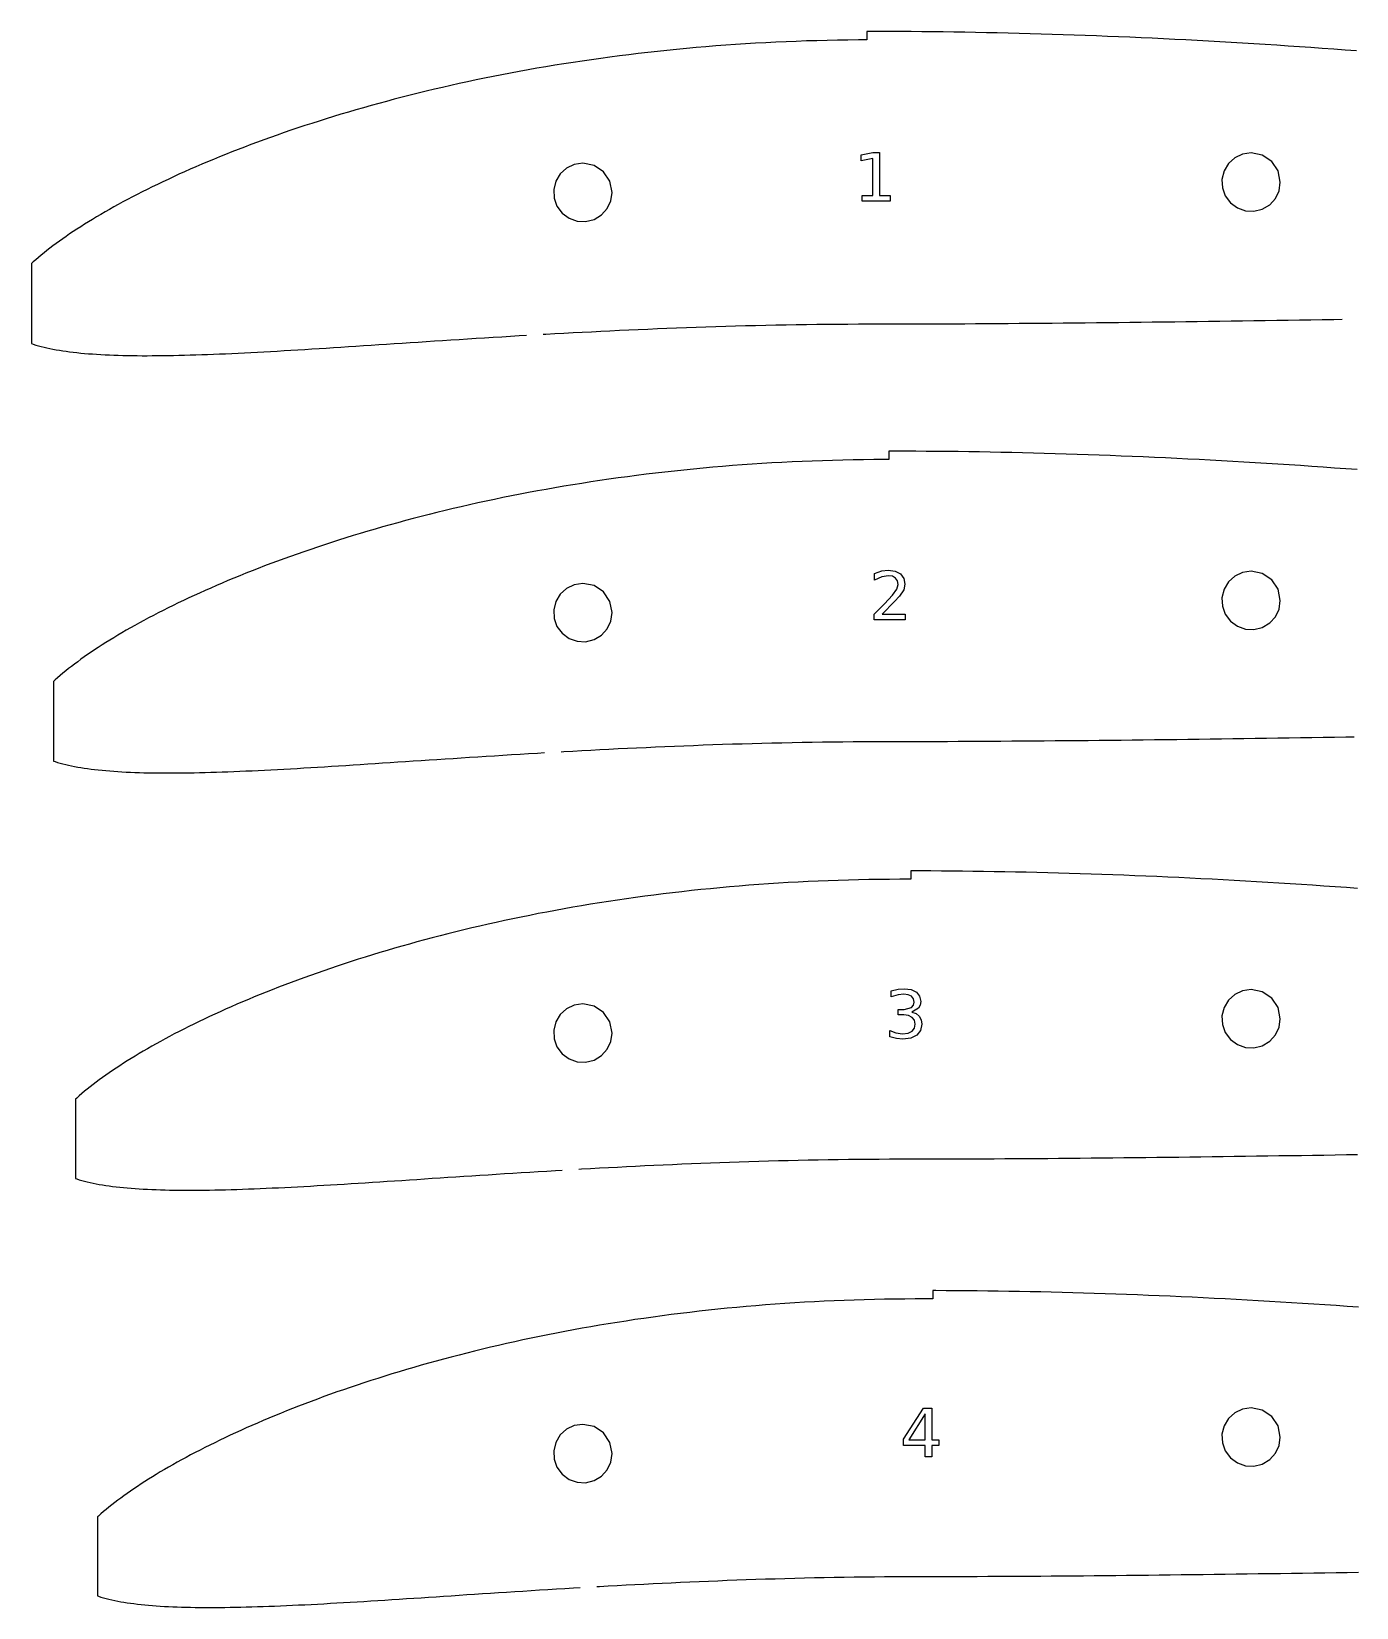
# Model space of a CAD drawing. Extents: x 14 to 532, y 10 to 1018.
# Drawn here: x 14 to 172.6, y 829.6 to 1018.3 of the extents above; entities that cross this region are included whole.
import ezdxf

# ---------------------------------------------------------------- set-up
doc = ezdxf.new("R2010")
doc.units = 0

msp = doc.modelspace()

# ---------------------------------------------------------------- linework, layer by layer
at = {"layer": 'Layer 1', "color": 7}
for points in [[(172.6403, 1015.9279), (171.2697, 1016.031), (169.8999, 1016.132), (168.531, 1016.2309), (167.1632, 1016.3275), (165.7965, 1016.422), (164.431, 1016.5142), (163.0667, 1016.6042), (161.7038, 1016.6919), (160.3423, 1016.7774), (158.9823, 1016.8606), (157.624, 1016.9415), (156.2673, 1017.0201), (154.9124, 1017.0963), (153.5594, 1017.1703), (152.2083, 1017.2419), (150.8592, 1017.3111), (149.5122, 1017.378), (148.1674, 1017.4425), (146.8249, 1017.5045), (145.4848, 1017.5642), (144.1471, 1017.6215), (142.8119, 1017.6763), (141.4793, 1017.7288), (140.1494, 1017.7787), (138.8222, 1017.8262), (137.4979, 1017.8713), (136.1766, 1017.9139), (134.8582, 1017.954), (133.5429, 1017.9916), (132.2309, 1018.0268), (130.922, 1018.0594), (129.6165, 1018.0896), (128.3145, 1018.1172), (127.0159, 1018.1424), (125.7209, 1018.165), (124.4295, 1018.185), (123.1419, 1018.2026), (121.8581, 1018.2176), (120.5782, 1018.2302), (119.3023, 1018.2401), (118.0304, 1018.2476), (116.7627, 1018.2524), (115.4991, 1018.2548), (114.2399, 1018.2539), (114, 1018.2527), (114, 1017.2527), (112.985, 1017.2472), (111.7345, 1017.2342), (110.4886, 1017.2151), (109.2473, 1017.1899), (108.0106, 1017.1587), (106.7787, 1017.1214), (105.5517, 1017.0782), (104.3295, 1017.029), (103.1123, 1016.974), (101.9001, 1016.9132), (100.6931, 1016.8466), (99.4913, 1016.7742), (98.2947, 1016.6962), (97.1035, 1016.6126), (95.9178, 1016.5235), (94.7375, 1016.4288), (93.5628, 1016.3286), (92.3937, 1016.2231), (91.2303, 1016.1122), (90.0727, 1015.9961), (88.921, 1015.8747), (87.7752, 1015.7482), (86.6354, 1015.6166), (85.5017, 1015.48), (84.3741, 1015.3384), (83.2527, 1015.1919), (82.1376, 1015.0405), (81.0288, 1014.8844), (79.9265, 1014.7236), (78.8306, 1014.5582), (77.7413, 1014.3881), (76.6586, 1014.2136), (75.5825, 1014.0347), (74.5133, 1013.8514), (73.4508, 1013.6639), (72.3952, 1013.4721), (71.3466, 1013.2762), (70.305, 1013.0762), (69.2704, 1012.8723), (68.243, 1012.6644), (67.2228, 1012.4527), (66.2099, 1012.2373), (65.2043, 1012.0181), (64.206, 1011.7954), (63.2153, 1011.5691), (62.232, 1011.3394), (61.2563, 1011.1063), (60.2883, 1010.87), (59.3279, 1010.6304), (58.3753, 1010.3877), (57.4305, 1010.1419), (56.4936, 1009.8932), (55.5646, 1009.6416), (54.6435, 1009.3872), (53.7306, 1009.13), (52.8257, 1008.8702), (51.929, 1008.6079), (51.0404, 1008.3431), (50.1602, 1008.0759), (49.2882, 1007.8063), (48.4247, 1007.5346), (47.5695, 1007.2607), (46.7229, 1006.9847), (45.8847, 1006.7067), (45.0552, 1006.4269), (44.2343, 1006.1452), (43.422, 1005.8618), (42.6185, 1005.5767), (41.8238, 1005.2901), (41.0379, 1005.002), (40.2609, 1004.7125), (39.4928, 1004.4216), (38.7337, 1004.1295), (37.9836, 1003.8363), (37.2426, 1003.542), (36.5107, 1003.2467), (35.788, 1002.9504), (35.0744, 1002.6534), (34.3701, 1002.3555), (33.6751, 1002.057), (32.9895, 1001.7579), (32.3132, 1001.4583), (31.6463, 1001.1583), (30.9889, 1000.8578), (30.341, 1000.5571), (29.7026, 1000.2562), (29.0739, 999.9552), (28.4547, 999.6541), (27.8452, 999.353), (27.2454, 999.052), (26.6553, 998.7511), (26.0749, 998.4505), (25.5044, 998.1502), (24.9437, 997.8503), (24.3929, 997.5509), (23.852, 997.2519), (23.3211, 996.9536), (22.8001, 996.6559), (22.2891, 996.3589), (21.7882, 996.0627), (21.2973, 995.7674), (20.8165, 995.473), (20.3459, 995.1796), (19.8854, 994.8872), (19.4351, 994.5959), (18.995, 994.3058), (18.5651, 994.0169), (18.1455, 993.7294), (17.7362, 993.4431), (17.3372, 993.1583), (16.9486, 992.8749), (16.5703, 992.593), (16.2025, 992.3126), (15.845, 992.0339), (15.4979, 991.7568), (15.1614, 991.4815), (14.8353, 991.2079), (14.5197, 990.9361), (14.2146, 990.6662), (14, 990.4709), (14, 980.8833), (14.2146, 980.8118), (14.5197, 980.7173), (14.8353, 980.6265), (15.1614, 980.5392), (15.4979, 980.4556), (15.845, 980.3755), (16.2025, 980.2989), (16.5703, 980.2259), (16.9486, 980.1564), (17.3372, 980.0903), (17.7362, 980.0276), (18.1455, 979.9684), (18.5651, 979.9125), (18.995, 979.86), (19.4351, 979.8108), (19.8854, 979.7648), (20.3459, 979.7221), (20.8165, 979.6826), (21.2973, 979.6463), (21.7882, 979.6131), (22.2891, 979.5831), (22.8001, 979.5561), (23.3211, 979.5321), (23.852, 979.5111), (24.3929, 979.493), (24.9437, 979.4779), (25.5044, 979.4656), (26.0749, 979.4561), (26.6553, 979.4495), (27.2454, 979.4455), (27.8452, 979.4443), (28.4547, 979.4457), (29.0739, 979.4497), (29.7026, 979.4562), (30.341, 979.4653), (30.9889, 979.4768), (31.6463, 979.4908), (32.3132, 979.5071), (32.9895, 979.5257), (33.6751, 979.5466), (34.3701, 979.5697), (35.0744, 979.5949), (35.788, 979.6223), (36.5107, 979.6517), (37.2426, 979.6831), (37.9836, 979.7165), (38.7337, 979.7518), (39.4928, 979.7888), (40.2609, 979.8277), (41.0379, 979.8683), (41.8238, 979.9106), (42.6185, 979.9545), (43.422, 979.9999), (44.2343, 980.0468), (45.0552, 980.0952), (45.8847, 980.1449), (46.7229, 980.196), (47.5695, 980.2483), (48.4247, 980.3018), (49.2882, 980.3564), (50.1602, 980.4121), (51.0404, 980.4689), (51.929, 980.5265), (52.8257, 980.5851), (53.7306, 980.6444), (54.6435, 980.7045), (55.5646, 980.7653), (56.4936, 980.8268), (57.4305, 980.8888), (58.3753, 980.9513), (59.3279, 981.0142), (60.2883, 981.0775), (61.2563, 981.1411), (62.232, 981.205), (63.2153, 981.269), (64.206, 981.3331), (65.2043, 981.3972), (66.2099, 981.4614), (67.2228, 981.5254), (68.243, 981.5892), (69.2704, 981.6529), (70.305, 981.7162), (71.3466, 981.7792), (72.3952, 981.8417), (73.265, 981.8928)], [(80, 1002.4999), (78.973721, 1002.346223), (78.055504, 1001.910044), (77.301141, 1001.228641), (76.766422, 1000.339292), (76.515661, 999.332324), (76.567252, 998.317084), (76.908103, 997.359381), (77.525126, 996.525026), (78.359481, 995.908003), (79.317184, 995.567152), (80.332424, 995.515561), (81.339392, 995.766322), (82.228741, 996.301041), (82.910144, 997.055404), (83.346323, 997.973621), (83.5, 998.9999), (83.233578, 1000.339292), (82.474874, 1001.474774), (81.339392, 1002.233478), (80, 1002.4999), (80, 1002.4999)], [(113.44727, 998.614063), (114.73633, 998.614063), (114.73633, 1003.063282), (113.33398, 1002.782032), (113.33398, 1003.500782), (114.72852, 1003.782032), (115.51758, 1003.782032), (115.51758, 998.614063), (116.80664, 998.614063), (116.80664, 997.950001), (113.44727, 997.950001), (113.44727, 998.614063)], [(160, 1003.7186), (158.973721, 1003.564923), (158.055504, 1003.128744), (157.301141, 1002.447341), (156.766422, 1001.557992), (156.515661, 1000.551024), (156.567252, 999.535784), (156.908103, 998.578081), (157.525126, 997.743726), (158.359481, 997.126703), (159.317184, 996.785852), (160.332424, 996.734261), (161.339392, 996.985022), (162.228741, 997.519741), (162.910144, 998.274104), (163.346323, 999.192321), (163.5, 1000.2186), (163.233578, 1001.557992), (162.474874, 1002.693474), (161.339392, 1003.452178), (160, 1003.7186), (160, 1003.7186)], [(75.2617, 982.0078), (75.5825, 982.026), (76.6586, 982.0862), (77.7413, 982.1455), (78.8306, 982.2041), (79.9265, 982.2617), (81.0288, 982.3183), (82.1376, 982.3739), (83.2527, 982.4285), (84.3741, 982.4818), (85.5017, 982.5339), (86.6354, 982.5847), (87.7752, 982.6341), (88.921, 982.6821), (90.0727, 982.7286), (91.2303, 982.7735), (92.3937, 982.8168), (93.5628, 982.8584), (94.7375, 982.8982), (95.9178, 982.9362), (97.1035, 982.9723), (98.2947, 983.0064), (99.4913, 983.0386), (100.6931, 983.0686), (101.9001, 983.0965), (103.1123, 983.1222), (104.3295, 983.1457), (105.5517, 983.1668), (106.7787, 983.1855), (108.0106, 983.2018), (109.2473, 983.2155), (110.4886, 983.2267), (111.7345, 983.2353), (112.985, 983.2412), (114.2399, 983.2444), (115.4991, 983.2451), (116.7627, 983.2459), (118.0304, 983.2476), (119.3023, 983.2502), (120.5782, 983.2535), (121.8581, 983.2577), (123.1419, 983.2626), (124.4295, 983.2683), (125.7209, 983.2747), (127.0159, 983.2819), (128.3145, 983.2897), (129.6165, 983.2983), (130.922, 983.3075), (132.2309, 983.3174), (133.5429, 983.3279), (134.8582, 983.339), (136.1766, 983.3508), (137.4979, 983.3631), (138.8222, 983.3759), (140.1494, 983.3894), (141.4793, 983.4033), (142.8119, 983.4177), (144.1471, 983.4327), (145.4848, 983.4481), (146.8249, 983.4639), (148.1674, 983.4802), (149.5122, 983.497), (150.8592, 983.5141), (152.2083, 983.5316), (153.5594, 983.5495), (154.9124, 983.5677), (156.2673, 983.5862), (157.624, 983.6051), (158.9823, 983.6243), (160.3423, 983.6437), (161.7038, 983.6634), (163.0667, 983.6834), (164.431, 983.7035), (165.7965, 983.7239), (167.1632, 983.7445), (168.531, 983.7653), (169.8999, 983.7863), (170.9097, 983.8018)], [(172.6887, 965.7977), (171.3292, 965.898), (169.9707, 965.9961), (168.6131, 966.092), (167.2567, 966.1857), (165.9014, 966.2773), (164.5474, 966.3666), (163.1947, 966.4536), (161.8435, 966.5385), (160.4937, 966.621), (159.1456, 966.7013), (157.7991, 966.7793), (156.4544, 966.855), (155.1116, 966.9284), (153.7706, 966.9995), (152.4317, 967.0682), (151.0948, 967.1345), (149.7602, 967.1985), (148.4278, 967.2601), (147.0977, 967.3194), (145.77, 967.3762), (144.4449, 967.4307), (143.1223, 967.4827), (141.8024, 967.5323), (140.4852, 967.5794), (139.1709, 967.6242), (137.8594, 967.6664), (136.551, 967.7062), (135.2456, 967.7436), (133.9434, 967.7785), (132.6444, 967.8109), (131.3487, 967.8408), (130.0564, 967.8682), (128.7676, 967.8932), (127.4824, 967.9156), (126.2007, 967.9355), (124.9228, 967.953), (123.6486, 967.9679), (122.3784, 967.9803), (121.112, 967.9902), (119.8497, 967.9976), (118.5915, 968.0024), (117.3375, 968.0048), (116.6316, 968.0043), (116.6316, 967.0043), (116.0877, 967.0039), (114.8422, 966.9972), (113.6012, 966.9843), (112.3646, 966.9654), (111.1327, 966.9404), (109.9053, 966.9093), (108.6827, 966.8724), (107.4648, 966.8295), (106.2518, 966.7807), (105.0438, 966.7261), (103.8407, 966.6657), (102.6428, 966.5996), (101.45, 966.5278), (100.2624, 966.4504), (99.0802, 966.3674), (97.9033, 966.2789), (96.7319, 966.1849), (95.566, 966.0856), (94.4058, 965.9808), (93.2511, 965.8708), (92.1023, 965.7555), (90.9592, 965.6351), (89.822, 965.5095), (88.6908, 965.3789), (87.5656, 965.2433), (86.4465, 965.1027), (85.3335, 964.9573), (84.2268, 964.8071), (83.1263, 964.6522), (82.0323, 964.4926), (80.9446, 964.3284), (79.8635, 964.1597), (78.7889, 963.9865), (77.721, 963.8089), (76.6598, 963.627), (75.6053, 963.4408), (74.5577, 963.2505), (73.5169, 963.0561), (72.4831, 962.8576), (71.4564, 962.6552), (70.4367, 962.4489), (69.4241, 962.2388), (68.4188, 962.025), (67.4208, 961.8075), (66.43, 961.5864), (65.4467, 961.3619), (64.4709, 961.1339), (63.5025, 960.9025), (62.5417, 960.6679), (61.5886, 960.4302), (60.6431, 960.1893), (59.7054, 959.9454), (58.7756, 959.6985), (57.8535, 959.4488), (56.9395, 959.1963), (56.0333, 958.9411), (55.1353, 958.6832), (54.2453, 958.4229), (53.3634, 958.16), (52.4898, 957.8948), (51.6244, 957.6273), (50.7674, 957.3576), (49.9186, 957.0858), (49.0783, 956.8119), (48.2465, 956.536), (47.4232, 956.2582), (46.6084, 955.9787), (45.8023, 955.6974), (45.0048, 955.4145), (44.2161, 955.13), (43.4361, 954.8441), (42.665, 954.5567), (41.9026, 954.2681), (41.1492, 953.9782), (40.4048, 953.6872), (39.6694, 953.3951), (38.943, 953.102), (38.2257, 952.808), (37.5175, 952.5131), (36.8185, 952.2175), (36.1287, 951.9213), (35.4482, 951.6244), (34.777, 951.3271), (34.1152, 951.0293), (33.4627, 950.7311), (32.8197, 950.4326), (32.1861, 950.134), (31.562, 949.8352), (30.9475, 949.5364), (30.3426, 949.2375), (29.7473, 948.9388), (29.1616, 948.6402), (28.5857, 948.3419), (28.0194, 948.0438), (27.463, 947.7462), (26.9163, 947.449), (26.3795, 947.1523), (25.8525, 946.8562), (25.3354, 946.5607), (24.8283, 946.266), (24.3311, 945.972), (23.8439, 945.6789), (23.3668, 945.3867), (22.8997, 945.0955), (22.4426, 944.8053), (21.9957, 944.5163), (21.5589, 944.2283), (21.1323, 943.9416), (20.7159, 943.6562), (20.3096, 943.3721), (19.9137, 943.0894), (19.5279, 942.8081), (19.1525, 942.5284), (18.7874, 942.2501), (18.4326, 941.9735), (18.0882, 941.6985), (17.7541, 941.4252), (17.4305, 941.1537), (17.1173, 940.884), (16.8145, 940.616), (16.6316, 940.4496), (16.6316, 930.9043), (16.8145, 930.8433), (17.1173, 930.7495), (17.4305, 930.6593), (17.7541, 930.5728), (18.0882, 930.4897), (18.4326, 930.4102), (18.7874, 930.3343), (19.1525, 930.2618), (19.5279, 930.1928), (19.9137, 930.1272), (20.3096, 930.065), (20.7159, 930.0062), (21.1323, 929.9508), (21.5589, 929.8986), (21.9957, 929.8498), (22.4426, 929.8042), (22.8997, 929.7618), (23.3668, 929.7226), (23.8439, 929.6866), (24.3311, 929.6536), (24.8283, 929.6238), (25.3354, 929.597), (25.8525, 929.5732), (26.3795, 929.5523), (26.9163, 929.5344), (27.463, 929.5194), (28.0194, 929.5072), (28.5857, 929.4978), (29.1616, 929.4912), (29.7473, 929.4873), (30.3426, 929.4861), (30.9475, 929.4874), (31.562, 929.4914), (32.1861, 929.4979), (32.8197, 929.5069), (33.4627, 929.5184), (34.1152, 929.5322), (34.777, 929.5484), (35.4482, 929.5669), (36.1287, 929.5876), (36.8185, 929.6105), (37.5175, 929.6356), (38.2257, 929.6627), (38.943, 929.6919), (39.6694, 929.7231), (40.4048, 929.7562), (41.1492, 929.7912), (41.9026, 929.828), (42.665, 929.8666), (43.4361, 929.9069), (44.2161, 929.9489), (45.0048, 929.9924), (45.8023, 930.0375), (46.6084, 930.0841), (47.4232, 930.1321), (48.2465, 930.1814), (49.0783, 930.2321), (49.9186, 930.284), (50.7674, 930.3371), (51.6244, 930.3913), (52.4898, 930.4466), (53.3634, 930.5029), (54.2453, 930.5601), (55.1353, 930.6182), (56.0333, 930.6772), (56.9395, 930.7368), (57.8535, 930.7972), (58.7756, 930.8582), (59.7054, 930.9197), (60.6431, 930.9817), (61.5886, 931.0442), (62.5417, 931.107), (63.5025, 931.1701), (64.4709, 931.2335), (65.4467, 931.297), (66.43, 931.3607), (67.4208, 931.4243), (68.4188, 931.488), (69.4241, 931.5515), (70.4367, 931.6149), (71.4564, 931.678), (72.4831, 931.7409), (73.5169, 931.8034), (74.5577, 931.8655), (75.4274, 931.9166)], [(115.83224, 948.495064), (118.58614, 948.495064), (118.58614, 947.831001), (114.88302, 947.831001), (114.88302, 948.495064), (116.10567, 949.741158), (117.08224, 950.752876), (117.60958, 951.471626), (117.76192, 952.053658), (117.67989, 952.475532), (117.4338, 952.81147), (117.059775, 953.031197), (116.58614, 953.104439), (115.80099, 952.975533), (114.92208, 952.584908), (114.92208, 953.381783), (115.81271, 953.670845), (116.57052, 953.768505), (117.384972, 953.655224), (118.01583, 953.31538), (118.420125, 952.786083), (118.55489, 952.104443), (118.41817, 951.420849), (117.92989, 950.663037), (117.3088, 950.006787), (115.83224, 948.495068), (115.83224, 948.495064)], [(160, 953.639), (158.973721, 953.485323), (158.055504, 953.049144), (157.301141, 952.367741), (156.766422, 951.478392), (156.515661, 950.471424), (156.567252, 949.456184), (156.908103, 948.498481), (157.525126, 947.664126), (158.359481, 947.047103), (159.317184, 946.706252), (160.332424, 946.654661), (161.339392, 946.905422), (162.228741, 947.440141), (162.910144, 948.194504), (163.346323, 949.112721), (163.5, 950.139), (163.233578, 951.478392), (162.474874, 952.613874), (161.339392, 953.372578), (160, 953.639), (160, 953.639)], [(80, 952.1776), (78.973721, 952.023923), (78.055504, 951.587744), (77.301141, 950.906341), (76.766422, 950.016992), (76.515661, 949.010024), (76.567252, 947.994784), (76.908103, 947.037081), (77.525126, 946.202726), (78.359481, 945.585703), (79.317184, 945.244852), (80.332424, 945.193261), (81.339392, 945.444022), (82.228741, 945.978741), (82.910144, 946.733104), (83.346323, 947.651321), (83.5, 948.6776), (83.233578, 950.016992), (82.474874, 951.152474), (81.339392, 951.911178), (80, 952.1776), (80, 952.1776)], [(77.4241, 932.0315), (77.721, 932.0484), (78.7889, 932.1081), (79.8635, 932.167), (80.9446, 932.2251), (82.0323, 932.2823), (83.1263, 932.3385), (84.2268, 932.3937), (85.3335, 932.4478), (86.4465, 932.5007), (87.5656, 932.5524), (88.6908, 932.6028), (89.822, 932.6519), (90.9592, 932.6995), (92.1023, 932.7457), (93.2511, 932.7902), (94.4058, 932.8332), (95.566, 932.8745), (96.7319, 932.914), (97.9033, 932.9517), (99.0802, 932.9875), (100.2624, 933.0214), (101.45, 933.0533), (102.6428, 933.0831), (103.8407, 933.1108), (105.0438, 933.1363), (106.2518, 933.1596), (107.4648, 933.1806), (108.6827, 933.1991), (109.9053, 933.2153), (111.1327, 933.229), (112.3646, 933.2401), (113.6012, 933.2486), (114.8422, 933.2545), (116.0877, 933.2576), (117.3375, 933.2583), (118.5915, 933.2591), (119.8497, 933.2608), (121.112, 933.2633), (122.3784, 933.2667), (123.6486, 933.2708), (124.9228, 933.2757), (126.2007, 933.2813), (127.4824, 933.2877), (128.7676, 933.2948), (130.0564, 933.3026), (131.3487, 933.3111), (132.6444, 933.3202), (133.9434, 933.3301), (135.2456, 933.3405), (136.551, 933.3515), (137.8594, 933.3632), (139.1709, 933.3754), (140.4852, 933.3882), (141.8024, 933.4015), (143.1223, 933.4153), (144.4449, 933.4296), (145.77, 933.4445), (147.0977, 933.4598), (148.4278, 933.4755), (149.7602, 933.4917), (151.0948, 933.5083), (152.4317, 933.5253), (153.7706, 933.5426), (155.1116, 933.5604), (156.4544, 933.5784), (157.7991, 933.5969), (159.1456, 933.6156), (160.4937, 933.6346), (161.8435, 933.6539), (163.1947, 933.6734), (164.5474, 933.6933), (165.9014, 933.7133), (167.2567, 933.7335), (168.6131, 933.754), (169.9707, 933.7746), (171.3292, 933.7954), (172.3326, 933.8108)], [(172.7585, 915.6639), (171.4103, 915.7612), (170.063, 915.8564), (168.7168, 915.9495), (167.3718, 916.0403), (166.0281, 916.1289), (164.6857, 916.2154), (163.3447, 916.2995), (162.0051, 916.3815), (160.6672, 916.4612), (159.331, 916.5386), (157.9964, 916.6137), (156.6637, 916.6865), (155.333, 916.757), (154.0042, 916.8252), (152.6775, 916.8911), (151.3529, 916.9546), (150.0306, 917.0157), (148.7106, 917.0745), (147.393, 917.1309), (146.0779, 917.185), (144.7653, 917.2366), (143.4554, 917.2858), (142.1482, 917.3326), (140.8438, 917.377), (139.5423, 917.419), (138.2438, 917.4585), (136.9483, 917.4955), (135.656, 917.5301), (134.3668, 917.5623), (133.0809, 917.592), (131.7984, 917.6192), (130.5194, 917.644), (129.2439, 917.6662), (127.9719, 917.686), (126.7037, 917.7033), (125.4392, 917.7181), (124.1785, 917.7304), (122.9218, 917.7403), (121.669, 917.7476), (120.4204, 917.7524), (119.2632, 917.7546), (119.2632, 916.7546), (119.1758, 916.7547), (117.9355, 916.7539), (116.6995, 916.7472), (115.4679, 916.7344), (114.2407, 916.7156), (113.018, 916.6908), (111.8, 916.66), (110.5866, 916.6233), (109.378, 916.5808), (108.1742, 916.5324), (106.9753, 916.4782), (105.7813, 916.4182), (104.5925, 916.3526), (103.4087, 916.2814), (102.2302, 916.2046), (101.0569, 916.1222), (99.8889, 916.0344), (98.7264, 915.9411), (97.5693, 915.8425), (96.4178, 915.7385), (95.272, 915.6293), (94.1318, 915.5149), (92.9974, 915.3954), (91.8688, 915.2708), (90.7462, 915.1412), (89.6295, 915.0066), (88.5188, 914.8671), (87.4143, 914.7228), (86.316, 914.5737), (85.2239, 914.42), (84.1381, 914.2616), (83.0587, 914.0986), (81.9858, 913.9312), (80.9193, 913.7593), (79.8595, 913.5831), (78.8063, 913.4025), (77.7598, 913.2178), (76.7201, 913.0289), (75.6872, 912.836), (74.6613, 912.639), (73.6423, 912.4381), (72.6303, 912.2334), (71.6255, 912.0249), (70.6278, 911.8127), (69.6373, 911.5968), (68.6541, 911.3774), (67.6782, 911.1546), (66.7097, 910.9283), (65.7487, 910.6987), (64.7952, 910.4659), (63.8493, 910.2299), (62.911, 909.9909), (61.9804, 909.7488), (61.0576, 909.5038), (60.1425, 909.256), (59.2354, 909.0054), (58.3361, 908.7521), (57.4448, 908.4963), (56.5616, 908.2379), (55.6864, 907.977), (54.8194, 907.7138), (53.9606, 907.4483), (53.11, 907.1807), (52.2677, 906.9109), (51.4338, 906.639), (50.6083, 906.3653), (49.7912, 906.0896), (48.9826, 905.8122), (48.1826, 905.533), (47.3912, 905.2523), (46.6084, 904.9699), (45.8343, 904.6862), (45.069, 904.401), (44.3125, 904.1145), (43.5648, 903.8268), (42.826, 903.538), (42.0961, 903.2481), (41.3752, 902.9572), (40.6633, 902.6655), (39.9605, 902.3729), (39.2668, 902.0795), (38.5823, 901.7855), (37.9069, 901.4909), (37.2408, 901.1958), (36.584, 900.9002), (35.9365, 900.6043), (35.2983, 900.3082), (34.6695, 900.0118), (34.0502, 899.7152), (33.4403, 899.4187), (32.84, 899.1221), (32.2492, 898.8256), (31.668, 898.5293), (31.0964, 898.2332), (30.5344, 897.9375), (29.9822, 897.6421), (29.4397, 897.3471), (28.9069, 897.0526), (28.3839, 896.7588), (27.8708, 896.4656), (27.3675, 896.1731), (26.8741, 895.8813), (26.3906, 895.5904), (25.917, 895.3005), (25.4534, 895.0115), (24.9999, 894.7235), (24.5563, 894.4366), (24.1229, 894.1508), (23.6995, 893.8663), (23.2862, 893.583), (22.883, 893.3011), (22.4901, 893.0205), (22.1073, 892.7414), (21.7347, 892.4637), (21.3723, 892.1876), (21.0202, 891.9131), (20.6784, 891.6402), (20.3469, 891.369), (20.0257, 891.0995), (19.7149, 890.8318), (19.4143, 890.5659), (19.2632, 890.4283), (19.2632, 880.9252), (19.4143, 880.8748), (19.7149, 880.7817), (20.0257, 880.6922), (20.3469, 880.6063), (20.6784, 880.5239), (21.0202, 880.445), (21.3723, 880.3696), (21.7347, 880.2977), (22.1073, 880.2292), (22.4901, 880.1641), (22.883, 880.1024), (23.2862, 880.044), (23.6995, 879.989), (24.1229, 879.9373), (24.5563, 879.8888), (24.9999, 879.8435), (25.4534, 879.8015), (25.917, 879.7626), (26.3906, 879.7268), (26.8741, 879.6941), (27.3675, 879.6645), (27.8708, 879.6379), (28.3839, 879.6143), (28.9069, 879.5936), (29.4397, 879.5758), (29.9822, 879.5609), (30.5344, 879.5488), (31.0964, 879.5395), (31.668, 879.5329), (32.2492, 879.5291), (32.84, 879.5278), (33.4403, 879.5292), (34.0502, 879.5331), (34.6695, 879.5396), (35.2983, 879.5485), (35.9365, 879.5599), (36.584, 879.5736), (37.2408, 879.5897), (37.9069, 879.608), (38.5823, 879.6286), (39.2668, 879.6513), (39.9605, 879.6762), (40.6633, 879.7032), (41.3752, 879.7321), (42.0961, 879.7631), (42.826, 879.7959), (43.5648, 879.8307), (44.3125, 879.8672), (45.069, 879.9055), (45.8343, 879.9455), (46.6084, 879.9871), (47.3912, 880.0303), (48.1826, 880.0751), (48.9826, 880.1213), (49.7912, 880.169), (50.6083, 880.2179), (51.4338, 880.2682), (52.2677, 880.3198), (53.11, 880.3724), (53.9606, 880.4263), (54.8194, 880.4811), (55.6864, 880.537), (56.5616, 880.5938), (57.4448, 880.6514), (58.3361, 880.7099), (59.2354, 880.7691), (60.1425, 880.829), (61.0576, 880.8895), (61.9804, 880.9506), (62.911, 881.0122), (63.8493, 881.0742), (64.7952, 881.1365), (65.7487, 881.1992), (66.7097, 881.262), (67.6782, 881.3251), (68.6541, 881.3882), (69.6373, 881.4514), (70.6278, 881.5146), (71.6255, 881.5776), (72.6303, 881.6405), (73.6423, 881.7032), (74.6613, 881.7656), (75.6872, 881.8276), (76.7201, 881.8892), (77.5371, 881.9372)], [(119.38517, 900.85753), (119.889077, 900.671002), (120.26798, 900.35362), (120.508213, 899.925888), (120.58829, 899.40831), (120.439853, 898.642685), (119.99454, 898.07237), (119.27579, 897.717882), (118.30704, 897.59972), (117.54923, 897.67392), (116.74845, 897.88877), (116.74845, 898.65049), (117.4672, 898.36142), (118.28361, 898.26372), (118.936925, 898.336963), (119.41251, 898.55669), (119.705483, 898.916065), (119.80314, 899.40825), (119.71232, 899.867232), (119.43986, 900.21294), (119.009193, 900.432667), (118.43595, 900.50591), (117.75626, 900.50591), (117.75626, 901.15434), (118.4672, 901.15434), (119.35783, 901.38481), (119.589273, 901.66997), (119.66642, 902.05669), (119.586343, 902.453175), (119.34611, 902.74419), (118.960365, 902.925825), (118.43595, 902.98637), (117.74064, 902.91607), (116.92423, 902.69732), (116.92423, 903.40045), (117.76408, 903.58795), (118.50626, 903.65045), (119.31095, 903.54791), (119.92814, 903.24029), (120.32072, 902.761775), (120.45158, 902.13873), (120.382242, 901.691462), (120.17423, 901.31842), (119.38517, 900.85748), (119.38517, 900.85753)], [(160, 903.5583), (158.973721, 903.404623), (158.055504, 902.968444), (157.301141, 902.287041), (156.766422, 901.397692), (156.515661, 900.390724), (156.567252, 899.375484), (156.908103, 898.417781), (157.525126, 897.583426), (158.359481, 896.966403), (159.317184, 896.625552), (160.332424, 896.573961), (161.339392, 896.824722), (162.228741, 897.359441), (162.910144, 898.113804), (163.346323, 899.032021), (163.5, 900.0583), (163.233578, 901.397692), (162.474874, 902.533174), (161.339392, 903.291878), (160, 903.5583), (160, 903.5583)], [(80, 901.8425), (78.973721, 901.688823), (78.055504, 901.252644), (77.301141, 900.571241), (76.766422, 899.681892), (76.515661, 898.674924), (76.567252, 897.659684), (76.908103, 896.701981), (77.525126, 895.867626), (78.359481, 895.250603), (79.317184, 894.909752), (80.332424, 894.858161), (81.339392, 895.108922), (82.228741, 895.643641), (82.910144, 896.398004), (83.346323, 897.316221), (83.5, 898.3425), (83.233578, 899.681892), (82.474874, 900.817374), (81.339392, 901.576078), (80, 901.8425), (80, 901.8425)], [(79.5338, 882.0522), (79.8595, 882.0708), (80.9193, 882.13), (81.9858, 882.1885), (83.0587, 882.2461), (84.1381, 882.3029), (85.2239, 882.3587), (86.316, 882.4134), (87.4143, 882.4671), (88.5188, 882.5197), (89.6295, 882.571), (90.7462, 882.621), (91.8688, 882.6697), (92.9974, 882.7169), (94.1318, 882.7627), (95.272, 882.807), (96.4178, 882.8496), (97.5693, 882.8906), (98.7264, 882.9298), (99.8889, 882.9672), (101.0569, 883.0028), (102.2302, 883.0364), (103.4087, 883.068), (104.5925, 883.0976), (105.7813, 883.1251), (106.9753, 883.1505), (108.1742, 883.1735), (109.378, 883.1943), (110.5866, 883.2128), (111.8, 883.2288), (113.018, 883.2424), (114.2407, 883.2534), (115.4679, 883.2619), (116.6995, 883.2677), (117.9355, 883.2708), (119.1758, 883.2715), (120.4204, 883.2723), (121.669, 883.274), (122.9218, 883.2765), (124.1785, 883.2798), (125.4392, 883.2839), (126.7037, 883.2887), (127.9719, 883.2943), (129.2439, 883.3007), (130.5194, 883.3077), (131.7984, 883.3155), (133.0809, 883.3239), (134.3668, 883.333), (135.656, 883.3427), (136.9483, 883.3531), (138.2438, 883.364), (139.5423, 883.3756), (140.8438, 883.3877), (142.1482, 883.4004), (143.4554, 883.4136), (144.7653, 883.4273), (146.0779, 883.4415), (147.393, 883.4562), (148.7106, 883.4714), (150.0306, 883.487), (151.3529, 883.5031), (152.6775, 883.5196), (154.0042, 883.5364), (155.333, 883.5537), (156.6637, 883.5713), (157.9964, 883.5892), (159.331, 883.6075), (160.6672, 883.6261), (162.0051, 883.6449), (163.3447, 883.6641), (164.6857, 883.6835), (166.0281, 883.7032), (167.3718, 883.723), (168.7168, 883.7431), (170.063, 883.7634), (171.4103, 883.7839), (172.7585, 883.8045)], [(172.8499, 865.5264), (171.5129, 865.6209), (170.177, 865.7132), (168.8423, 865.8034), (167.5088, 865.8913), (166.1766, 865.9771), (164.8458, 866.0606), (163.5166, 866.1419), (162.1888, 866.221), (160.8628, 866.2978), (159.5384, 866.3724), (158.2159, 866.4446), (156.8953, 866.5146), (155.5767, 866.5823), (154.2601, 866.6476), (152.9456, 866.7107), (151.6334, 866.7714), (150.3235, 866.8297), (149.0159, 866.8857), (147.7108, 866.9393), (146.4083, 866.9905), (145.1084, 867.0394), (143.8112, 867.0858), (142.5168, 867.1298), (141.2252, 867.1715), (139.9366, 867.2107), (138.651, 867.2475), (137.3685, 867.2818), (136.0892, 867.3137), (134.8132, 867.3432), (133.5404, 867.3702), (132.2712, 867.3948), (131.0054, 867.4169), (129.7431, 867.4365), (128.4846, 867.4537), (127.2297, 867.4684), (125.9787, 867.4806), (124.7315, 867.4903), (123.4884, 867.4976), (122.2492, 867.5024), (121.8947, 867.5031), (121.8947, 866.5031), (121.0142, 866.5047), (119.7833, 866.5039), (118.5568, 866.4972), (117.3345, 866.4846), (116.1167, 866.4659), (114.9034, 866.4413), (113.6946, 866.4107), (112.4905, 866.3743), (111.2911, 866.332), (110.0965, 866.284), (108.9067, 866.2302), (107.7219, 866.1708), (106.5421, 866.1057), (105.3674, 866.035), (104.1979, 865.9587), (103.0335, 865.877), (101.8745, 865.7898), (100.7208, 865.6973), (99.5726, 865.5994), (98.4299, 865.4963), (97.2928, 865.3879), (96.1613, 865.2744), (95.0356, 865.1557), (93.9156, 865.0321), (92.8015, 864.9034), (91.6934, 864.7699), (90.5912, 864.6315), (89.4951, 864.4883), (88.4052, 864.3404), (87.3214, 864.1878), (86.2439, 864.0306), (85.1728, 863.8689), (84.108, 863.7027), (83.0497, 863.5321), (81.998, 863.3572), (80.9528, 863.1781), (79.9143, 862.9948), (78.8825, 862.8073), (77.8576, 862.6158), (76.8394, 862.4204), (75.8282, 862.221), (74.824, 862.0179), (73.8268, 861.8109), (72.8367, 861.6003), (71.8538, 861.3862), (70.8781, 861.1684), (69.9097, 860.9473), (68.9486, 860.7227), (67.9949, 860.4949), (67.0487, 860.2639), (66.11, 860.0297), (65.1789, 859.7925), (64.2554, 859.5523), (63.3396, 859.3091), (62.4315, 859.0632), (61.5313, 858.8145), (60.6389, 858.5632), (59.7544, 858.3093), (58.8779, 858.0528), (58.0095, 857.794), (57.1491, 857.5328), (56.2968, 857.2693), (55.4527, 857.0037), (54.6168, 856.736), (53.7893, 856.4662), (52.97, 856.1945), (52.1592, 855.921), (51.3568, 855.6457), (50.5629, 855.3687), (49.7775, 855.09), (49.0007, 854.8099), (48.2325, 854.5283), (47.4731, 854.2453), (46.7223, 853.961), (45.9803, 853.6755), (45.2472, 853.3889), (44.5229, 853.1012), (43.8075, 852.8125), (43.101, 852.523), (42.4036, 852.2326), (41.7152, 851.9415), (41.0359, 851.6497), (40.3657, 851.3574), (39.7046, 851.0645), (39.0528, 850.7712), (38.4102, 850.4776), (37.7769, 850.1837), (37.153, 849.8895), (36.5384, 849.5953), (35.9332, 849.301), (35.3374, 849.0067), (34.7511, 848.7124), (34.1743, 848.4184), (33.6071, 848.1246), (33.0494, 847.8311), (32.5014, 847.5379), (31.963, 847.2452), (31.4343, 846.953), (30.9153, 846.6614), (30.4061, 846.3704), (29.9067, 846.0801), (29.417, 845.7906), (28.9372, 845.502), (28.4673, 845.2142), (28.0072, 844.9274), (27.5571, 844.6416), (27.117, 844.3569), (26.6868, 844.0734), (26.2666, 843.791), (25.8565, 843.5099), (25.4565, 843.2301), (25.0665, 842.9517), (24.6866, 842.6747), (24.3169, 842.3991), (23.9573, 842.1251), (23.6079, 841.8527), (23.2687, 841.5819), (22.9397, 841.3127), (22.6209, 841.0453), (22.3124, 840.7797), (22.0142, 840.5158), (21.8947, 840.4071), (21.8947, 830.9461), (22.0142, 830.9063), (22.3124, 830.8139), (22.6209, 830.7251), (22.9397, 830.6398), (23.2687, 830.5581), (23.6079, 830.4798), (23.9573, 830.405), (24.3169, 830.3336), (24.6866, 830.2656), (25.0665, 830.201), (25.4565, 830.1398), (25.8565, 830.0819), (26.2666, 830.0273), (26.6868, 829.9759), (27.117, 829.9278), (27.5571, 829.8829), (28.0072, 829.8412), (28.4673, 829.8026), (28.9372, 829.7671), (29.417, 829.7347), (29.9067, 829.7053), (30.4061, 829.6789), (30.9153, 829.6554), (31.4343, 829.6349), (31.963, 829.6172), (32.5014, 829.6024), (33.0494, 829.5904), (33.6071, 829.5812), (34.1743, 829.5747), (34.7511, 829.5708), (35.3374, 829.5696), (35.9332, 829.571), (36.5384, 829.5749), (37.153, 829.5813), (37.7769, 829.5902), (38.4102, 829.6014), (39.0528, 829.615), (39.7046, 829.631), (40.3657, 829.6492), (41.0359, 829.6696), (41.7152, 829.6922), (42.4036, 829.7168), (43.101, 829.7436), (43.8075, 829.7723), (44.5229, 829.8031), (45.2472, 829.8357), (45.9803, 829.8701), (46.7223, 829.9064), (47.4731, 829.9444), (48.2325, 829.9841), (49.0007, 830.0254), (49.7775, 830.0683), (50.5629, 830.1127), (51.3568, 830.1586), (52.1592, 830.2058), (52.97, 830.2544), (53.7893, 830.3043), (54.6168, 830.3555), (55.4527, 830.4078), (56.2968, 830.4612), (57.1491, 830.5156), (58.0095, 830.5711), (58.8779, 830.6274), (59.7544, 830.6846), (60.6389, 830.7427), (61.5313, 830.8014), (62.4315, 830.8609), (63.3396, 830.9209), (64.2554, 830.9815), (65.1789, 831.0426), (66.11, 831.1041), (67.0487, 831.166), (67.9949, 831.2282), (68.9486, 831.2906), (69.9097, 831.3531), (70.8781, 831.4158), (71.8538, 831.4785), (72.8367, 831.5412), (73.8268, 831.6038), (74.824, 831.6662), (75.8282, 831.7284), (76.8394, 831.7903), (77.8576, 831.8518), (78.8825, 831.9129), (79.6999, 831.961)], [(120.79749, 853.42603), (121.78967, 853.42603), (121.78967, 849.62524), (122.6217, 849.62524), (122.6217, 848.96899), (121.78967, 848.96899), (121.78967, 847.59399), (121.00452, 847.59399), (121.00452, 848.96899), (118.3717, 848.96899), (118.3717, 849.73071), (120.79749, 853.42603)], [(160, 853.4763), (158.973721, 853.322623), (158.055504, 852.886444), (157.301141, 852.205041), (156.766422, 851.315692), (156.515661, 850.308724), (156.567252, 849.293484), (156.908103, 848.335781), (157.525126, 847.501426), (158.359481, 846.884403), (159.317184, 846.543552), (160.332424, 846.491961), (161.339392, 846.742722), (162.228741, 847.277441), (162.910144, 848.031804), (163.346323, 848.950021), (163.5, 849.9763), (163.233578, 851.315692), (162.474874, 852.451174), (161.339392, 853.209878), (160, 853.4763), (160, 853.4763)], [(80, 851.4942), (78.973721, 851.340523), (78.055504, 850.904344), (77.301141, 850.222941), (76.766422, 849.333592), (76.515661, 848.326624), (76.567252, 847.311384), (76.908103, 846.353681), (77.525126, 845.519326), (78.359481, 844.902303), (79.317184, 844.561452), (80.332424, 844.509861), (81.339392, 844.760622), (82.228741, 845.295341), (82.910144, 846.049704), (83.346323, 846.967921), (83.5, 847.9942), (83.233578, 849.333592), (82.474874, 850.469074), (81.339392, 851.227778), (80, 851.4942), (80, 851.4942)], [(121.00452, 852.73853), (119.01233, 849.62524), (121.00452, 849.62524), (121.00452, 852.73853)], [(81.6966, 832.076), (81.998, 832.0931), (83.0497, 832.1519), (84.108, 832.2099), (85.1728, 832.2671), (86.2439, 832.3234), (87.3214, 832.3788), (88.4052, 832.4332), (89.4951, 832.4865), (90.5912, 832.5386), (91.6934, 832.5895), (92.8015, 832.6392), (93.9156, 832.6875), (95.0356, 832.7344), (96.1613, 832.7798), (97.2928, 832.8237), (98.4299, 832.866), (99.5726, 832.9067), (100.7208, 832.9456), (101.8745, 832.9827), (103.0335, 833.018), (104.1979, 833.0514), (105.3674, 833.0828), (106.5421, 833.1122), (107.7219, 833.1394), (108.9067, 833.1646), (110.0965, 833.1875), (111.2911, 833.2081), (112.4905, 833.2264), (113.6946, 833.2423), (114.9034, 833.2558), (116.1167, 833.2667), (117.3345, 833.2751), (118.5568, 833.2809), (119.7833, 833.284), (121.0142, 833.2846), (122.2492, 833.2855), (123.4884, 833.2872), (124.7315, 833.2896), (125.9787, 833.2929), (127.2297, 833.297), (128.4846, 833.3018), (129.7431, 833.3073), (131.0054, 833.3136), (132.2712, 833.3206), (133.5404, 833.3283), (134.8132, 833.3367), (136.0892, 833.3457), (137.3685, 833.3554), (138.651, 833.3656), (139.9366, 833.3765), (141.2252, 833.388), (142.5168, 833.4), (143.8112, 833.4126), (145.1084, 833.4257), (146.4083, 833.4393), (147.7108, 833.4534), (149.0159, 833.468), (150.3235, 833.4831), (151.6334, 833.4986), (152.9456, 833.5145), (154.2601, 833.5309), (155.5767, 833.5476), (156.8953, 833.5647), (158.2159, 833.5822), (159.5384, 833.6), (160.8628, 833.6181), (162.1888, 833.6366), (163.5166, 833.6553), (164.8458, 833.6743), (166.1766, 833.6935), (167.5088, 833.7131), (168.8423, 833.7328), (170.177, 833.7527), (171.5129, 833.7729), (172.8499, 833.7932)]]:
    msp.add_lwpolyline(points, dxfattribs=at)

doc.saveas('drawing.dxf')
